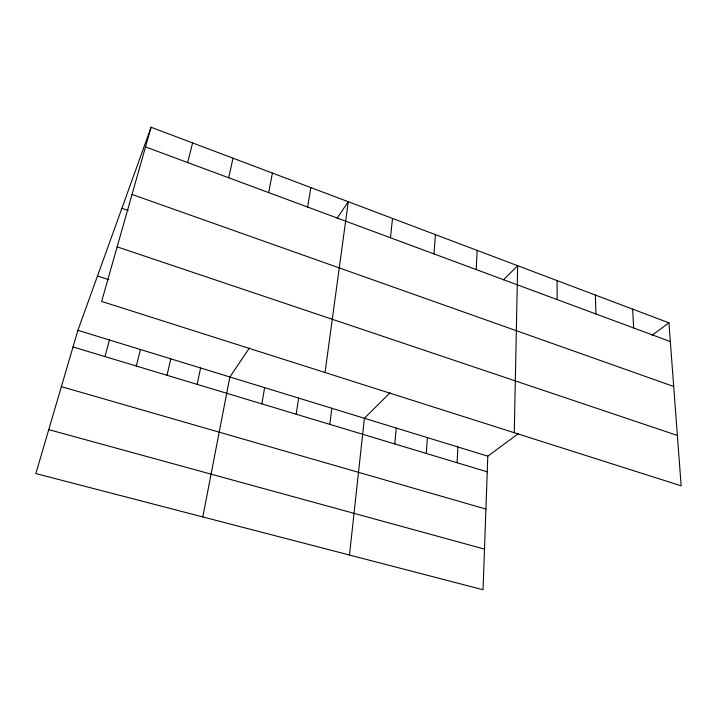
<?xml version="1.0" encoding="UTF-8"?>
<svg xmlns="http://www.w3.org/2000/svg" width="717" height="717" viewBox="0 0 717 717"><rect width="100%" height="100%" fill="white"/><g stroke="black" fill="none" stroke-linecap="round" stroke-linejoin="round"><path stroke-width="1.08" d="M514.259 432.727L517.665 265.702L503.442 279.863M518.49 433.57L487.793 456.164L483.061 589.741L35.85 473.552L77.911 330.322L151.108 127.259L668.925 322.829L681.15 485.83L101.644 301.427L151.108 127.259M476.24 269.574L477.146 250.394M457.079 462.734L457.912 446.996M426.274 453.449L427.404 437.621M433.982 253.908L435.434 234.647M394.807 443.966L396.241 428.058M390.469 237.766L392.504 218.425M349.475 555.039L364.397 418.28L390.021 392.773M329.793 424.356L331.863 408.296M325.034 372.517L348.274 201.728L337.151 218.192M296.193 414.229L298.613 398.087M307.647 207.043L310.82 187.576M261.848 403.877L264.627 387.646M268.678 192.595L272.406 173.066M202.803 516.93L229.861 376.972L249.426 348.014M197.139 384.366L200.617 367.991M228.696 177.762L233.016 158.188M167.007 375.278L170.807 358.841M136.284 366.02L140.442 349.52M187.657 162.544L192.595 142.925M104.969 356.573L109.477 340.01M651.995 335.296L668.925 322.829M48.747 429.635L484.495 549.114M61.366 386.651L485.92 509.061M73.026 346.947L487.237 471.831M77.911 330.322L487.793 456.164M97.494 276L108.912 279.72M117.149 246.854L677.368 435.452M121.89 208.315L128.155 210.502M132.027 194.441L673.693 386.481M145.524 146.922L670.323 341.561M632.645 309.135L633.64 327.956M595.379 295.054L595.935 313.974M557.064 280.58L557.163 299.589"/></g></svg>
